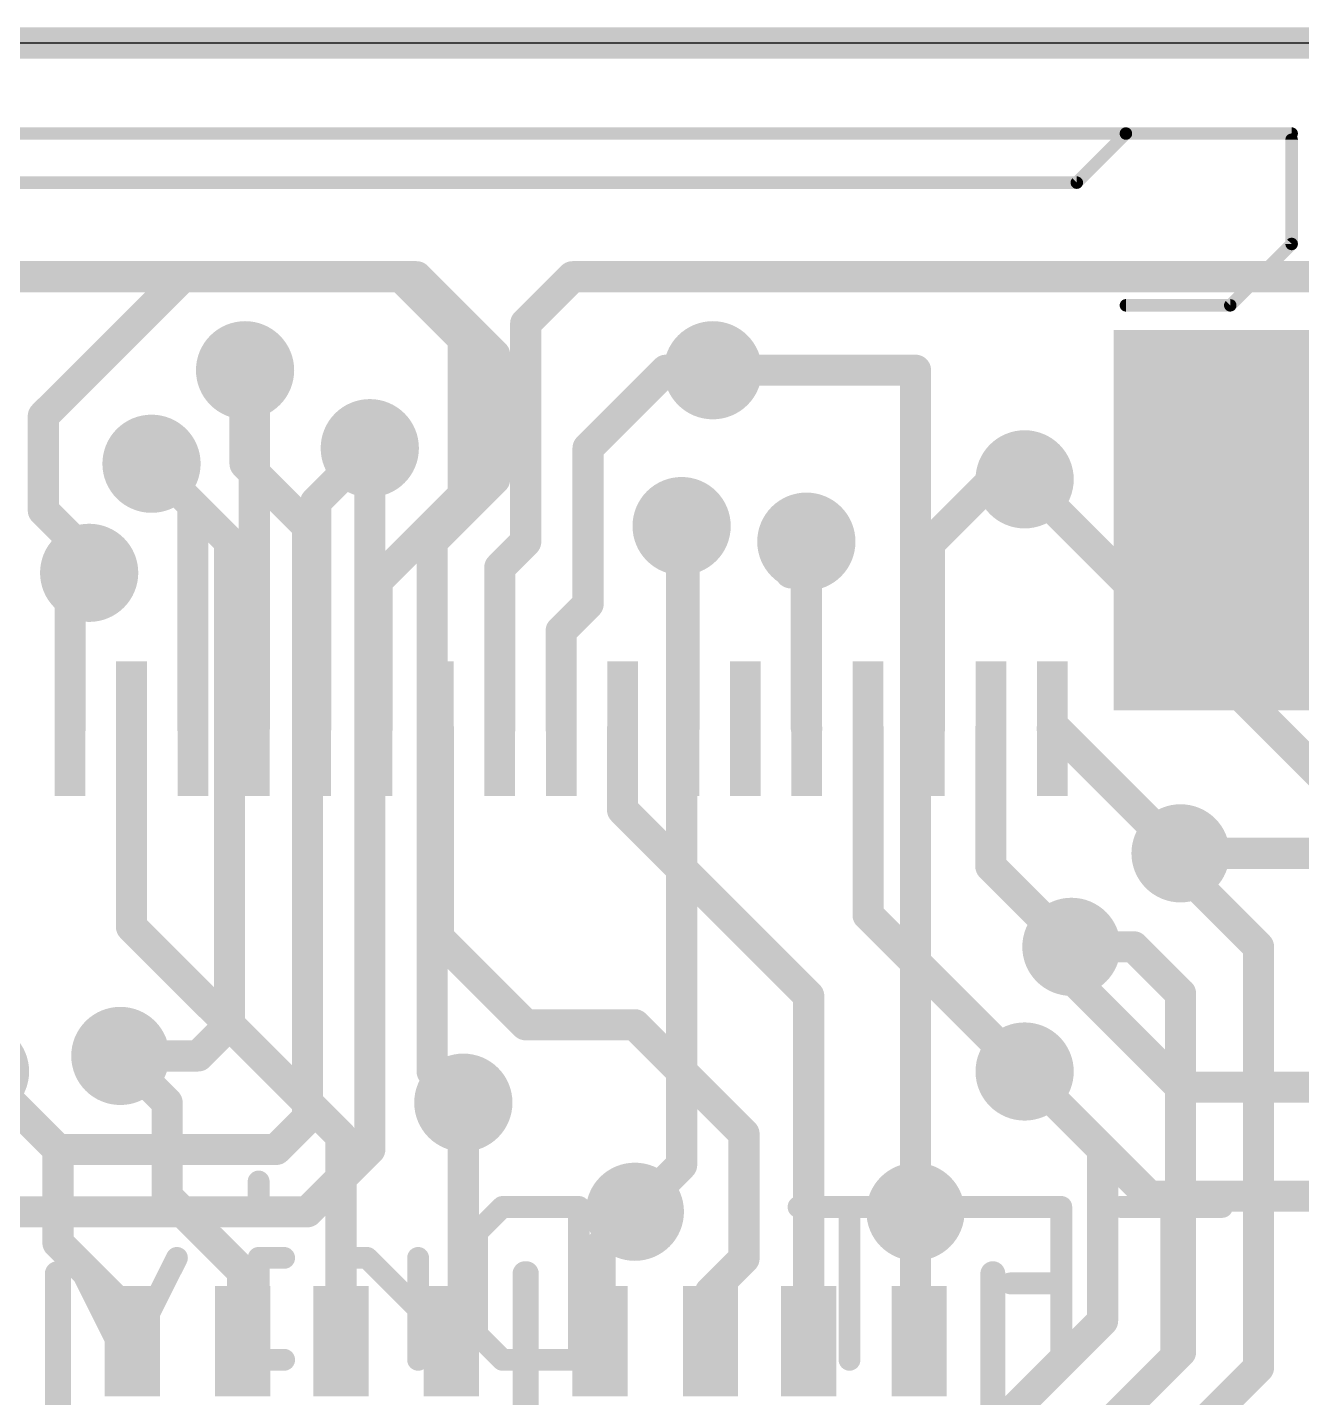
# Model space of a CAD drawing. Extents: x -0.1 to 49.3, y -0.1 to 40.8.
# Drawn here: x 29.84 to 40.22, y 29.6 to 40.77 of the extents above; entities that cross this region are included whole.
import ezdxf

# ---------------------------------------------------------------- set-up
doc = ezdxf.new("R2010")
doc.units = 0
for name, color, linetype in [('1', 12, 'CONTINUOUS'), ('16', 132, 'CONTINUOUS'), ('18', 110, 'CONTINUOUS'), ('20', 53, 'CONTINUOUS'), ('21', 40, 'CONTINUOUS'), ('22', 6, 'CONTINUOUS')]:
    doc.layers.add(name, color=color, linetype=linetype)

# ---------------------------------------------------------------- blocks, each defined once
blk = doc.blocks.new('RECT')
blk.add_solid([(-0.5, -0.5), (0.5, -0.5), (-0.5, 0.5), (0.5, 0.5)])
blk = doc.blocks.new('ROUNDV')
at = {"const_width": 0.5}
blk.add_lwpolyline([(0, -0.25, 1), (0, 0.25, 1), (0, -0.25)], format="xyb", dxfattribs=at)

msp = doc.modelspace()

# ---------------------------------------------------------------- linework, layer by layer
at = {"layer": '1', "const_width": 0.254}
for points in [[(32.885, 38.735), (29.583, 38.735)], [(33.393, 38.227), (32.885, 38.735)], [(33.901, 38.354), (34.282, 38.735)], [(34.282, 38.735), (41.267, 38.735)], [(33.901, 36.576), (33.901, 38.354)], [(33.393, 36.957), (33.393, 38.227)], [(31.615, 37.973), (31.69, 37.898)], [(35.044, 37.973), (34.409, 37.338)], [(35.425, 37.973), (35.044, 37.973)], [(31.69, 37.898), (31.69, 35.052)], [(32.631, 37.338), (32.19, 36.897)], [(34.409, 37.338), (34.409, 36.068)], [(30.853, 37.211), (31.19, 36.874)], [(37.711, 37.084), (37.19, 36.563)], [(37.965, 37.084), (37.711, 37.084)], [(32.69, 36.254), (33.393, 36.957)], [(31.19, 36.874), (31.19, 35.052)], [(32.19, 36.897), (32.19, 35.052)], [(35.171, 36.703), (35.19, 36.684)], [(35.19, 36.684), (35.19, 35.052)], [(33.69, 36.365), (33.901, 36.576)], [(36.187, 35.055), (36.187, 36.576)], [(37.19, 36.563), (37.19, 35.052)], [(30.19, 36.223), (30.289, 36.322)], [(30.289, 36.322), (30.345, 36.322)], [(33.69, 35.052), (33.69, 36.365)], [(30.19, 35.052), (30.19, 36.223)], [(32.69, 35.052), (32.69, 36.254)], [(34.409, 36.068), (34.19, 35.849)], [(34.19, 35.849), (34.19, 35.052)], [(30.69, 33.437), (30.69, 35.052)], [(33.19, 33.35), (33.19, 35.052)], [(34.69, 34.39), (34.69, 35.052)], [(36.19, 35.052), (36.187, 35.055)], [(36.69, 33.533), (36.69, 35.052)], [(37.69, 33.93), (37.69, 35.052)], [(38.219, 35.052), (38.19, 35.052)], [(39.235, 34.036), (38.219, 35.052)], [(36.206, 32.874), (34.69, 34.39)], [(40.513, 34.036), (39.235, 34.036)], [(38.346, 33.274), (37.69, 33.93)], [(37.965, 32.258), (36.69, 33.533)], [(32.396, 31.731), (30.69, 33.437)], [(33.19, 33.35), (33.901, 32.639)], [(38.346, 33.02), (38.346, 33.274)], [(39.235, 32.131), (38.346, 33.02)], [(36.206, 30.06), (36.206, 32.874)], [(33.901, 32.639), (34.79, 32.639)], [(34.79, 32.639), (35.679, 31.75)], [(30.98, 32.004), (30.599, 32.385)], [(30.091, 31.623), (29.456, 32.258)], [(38.981, 31.242), (37.965, 32.258)], [(42.418, 32.131), (39.235, 32.131)], [(30.98, 31.242), (30.98, 32.004)], [(33.393, 32.004), (33.393, 30.157)], [(32.396, 30.06), (32.396, 31.731)], [(35.679, 31.75), (35.679, 30.734)], [(30.091, 30.861), (30.091, 31.623)], [(31.596, 30.626), (30.98, 31.242)], [(43.053, 31.242), (38.981, 31.242)], [(34.79, 31.115), (34.506, 30.831)], [(37.076, 30.09), (37.076, 31.115)], [(30.696, 30.256), (30.091, 30.861)], [(34.506, 30.831), (34.506, 30.06)], [(35.679, 30.734), (35.406, 30.461)], [(31.596, 30.06), (31.596, 30.626)], [(35.406, 30.461), (35.406, 30.06)], [(30.696, 30.06), (30.696, 30.256)], [(33.393, 30.157), (33.296, 30.06)], [(37.106, 30.06), (37.076, 30.09)]]:
    msp.add_lwpolyline(points, dxfattribs=at)
at = {"layer": '1', "const_width": 0.127}
for points in [[(32.9299, 38.7799, 1), (32.8401, 38.6901)], [(32.885, 38.6715, 1), (32.885, 38.7985)], [(34.282, 38.7985, 1), (34.282, 38.6715)], [(34.3269, 38.6901, 1), (34.2371, 38.7799)], [(33.9645, 38.354, 1), (33.8375, 38.354)], [(33.8561, 38.3989, 1), (33.9459, 38.3091)], [(33.4565, 38.227, 1), (33.3295, 38.227)], [(33.3481, 38.1821, 1), (33.4379, 38.2719)], [(31.6599, 38.0179, 1), (31.5701, 37.9281)], [(35.044, 38.0365, 1), (35.044, 37.9095)], [(35.0889, 37.9281, 1), (34.9991, 38.0179)], [(35.425, 37.9095, 1), (35.425, 38.0365)], [(31.7535, 37.898, 1), (31.6265, 37.898)], [(31.6451, 37.8531, 1), (31.7349, 37.9429)], [(32.6759, 37.2931, 1), (32.5861, 37.3829)], [(34.4725, 37.338, 1), (34.3455, 37.338)], [(34.3641, 37.3829, 1), (34.4539, 37.2931)], [(30.8979, 37.2559, 1), (30.8081, 37.1661)], [(37.711, 37.1475, 1), (37.711, 37.0205)], [(37.7559, 37.0391, 1), (37.6661, 37.1289)], [(37.965, 37.0205, 1), (37.965, 37.1475)], [(33.4379, 36.9121, 1), (33.3481, 37.0019)], [(31.2535, 36.874, 1), (31.1265, 36.874)], [(31.1451, 36.8291, 1), (31.2349, 36.9189)], [(32.2535, 36.897, 1), (32.1265, 36.897)], [(32.1451, 36.9419, 1), (32.2349, 36.8521)], [(33.3295, 36.957, 1), (33.4565, 36.957)], [(35.2159, 36.7479, 1), (35.1261, 36.6581)], [(35.2535, 36.684, 1), (35.1265, 36.684)], [(35.1451, 36.6391, 1), (35.2349, 36.7289)], [(33.8375, 36.576, 1), (33.9645, 36.576)], [(33.9459, 36.5311, 1), (33.8561, 36.6209)], [(36.2505, 36.576, 1), (36.1235, 36.576)], [(37.2535, 36.563, 1), (37.1265, 36.563)], [(37.1451, 36.6079, 1), (37.2349, 36.5181)], [(30.289, 36.3855, 1), (30.289, 36.2585)], [(30.3339, 36.2771, 1), (30.2441, 36.3669)], [(30.345, 36.2585, 1), (30.345, 36.3855)], [(33.7535, 36.365, 1), (33.6265, 36.365)], [(33.6451, 36.4099, 1), (33.7349, 36.3201)], [(30.2535, 36.223, 1), (30.1265, 36.223)], [(30.1451, 36.2679, 1), (30.2349, 36.1781)], [(32.7535, 36.254, 1), (32.6265, 36.254)], [(32.6451, 36.2989, 1), (32.7349, 36.2091)], [(34.4539, 36.0231, 1), (34.3641, 36.1129)], [(34.3455, 36.068, 1), (34.4725, 36.068)], [(34.2535, 35.849, 1), (34.1265, 35.849)], [(34.1451, 35.8939, 1), (34.2349, 35.8041)], [(30.7535, 35.052, 1), (30.6265, 35.052)], [(33.2535, 35.052, 1), (33.1265, 35.052)], [(34.7535, 35.052, 1), (34.6265, 35.052)], [(36.2319, 35.0999, 1), (36.1421, 35.0101)], [(36.7535, 35.052, 1), (36.6265, 35.052)], [(37.7535, 35.052, 1), (37.6265, 35.052)], [(38.19, 35.1155, 1), (38.19, 34.9885)], [(38.2639, 35.0969, 1), (38.1741, 35.0071)], [(38.219, 34.9885, 1), (38.219, 35.1155)], [(30.1265, 35.052, 1), (30.2535, 35.052)], [(31.1265, 35.052, 1), (31.2535, 35.052)], [(31.6265, 35.052, 1), (31.7535, 35.052)], [(32.1265, 35.052, 1), (32.2535, 35.052)], [(32.6265, 35.052, 1), (32.7535, 35.052)], [(33.6265, 35.052, 1), (33.7535, 35.052)], [(34.1265, 35.052, 1), (34.2535, 35.052)], [(35.1265, 35.052, 1), (35.2535, 35.052)], [(36.1235, 35.055, 1), (36.2505, 35.055)], [(36.1451, 35.0071, 1), (36.2349, 35.0969)], [(37.1265, 35.052, 1), (37.2535, 35.052)], [(34.7349, 34.4349, 1), (34.6451, 34.3451)], [(34.6265, 34.39, 1), (34.7535, 34.39)], [(39.235, 34.0995, 1), (39.235, 33.9725)], [(39.1901, 33.9911, 1), (39.2799, 34.0809)], [(37.7349, 33.9749, 1), (37.6451, 33.8851)], [(37.6265, 33.93, 1), (37.7535, 33.93)], [(36.7349, 33.5779, 1), (36.6451, 33.4881)], [(30.7349, 33.4819, 1), (30.6451, 33.3921)], [(30.6265, 33.437, 1), (30.7535, 33.437)], [(36.6265, 33.533, 1), (36.7535, 33.533)], [(33.2349, 33.3949, 1), (33.1451, 33.3051)], [(33.1265, 33.35, 1), (33.2535, 33.35)], [(38.4095, 33.274, 1), (38.2825, 33.274)], [(38.3011, 33.2291, 1), (38.3909, 33.3189)], [(38.3909, 33.0649, 1), (38.3011, 32.9751)], [(38.2825, 33.02, 1), (38.4095, 33.02)], [(36.2695, 32.874, 1), (36.1425, 32.874)], [(36.1611, 32.8291, 1), (36.2509, 32.9189)], [(33.901, 32.7025, 1), (33.901, 32.5755)], [(33.8561, 32.5941, 1), (33.9459, 32.6839)], [(34.8349, 32.6839, 1), (34.7451, 32.5941)], [(34.79, 32.5755, 1), (34.79, 32.7025)], [(30.6439, 32.4299, 1), (30.5541, 32.3401)], [(38.0099, 32.3029, 1), (37.9201, 32.2131)], [(37.9201, 32.2131, 1), (38.0099, 32.3029)], [(39.235, 32.1945, 1), (39.235, 32.0675)], [(39.1901, 32.0861, 1), (39.2799, 32.1759)], [(31.0435, 32.004, 1), (30.9165, 32.004)], [(30.9351, 31.9591, 1), (31.0249, 32.0489)], [(33.4565, 32.004, 1), (33.3295, 32.004)], [(32.4595, 31.731, 1), (32.3325, 31.731)], [(32.3511, 31.6861, 1), (32.4409, 31.7759)], [(35.7425, 31.75, 1), (35.6155, 31.75)], [(35.6341, 31.7051, 1), (35.7239, 31.7949)], [(30.1545, 31.623, 1), (30.0275, 31.623)], [(30.0461, 31.5781, 1), (30.1359, 31.6679)], [(31.0249, 31.2869, 1), (30.9351, 31.1971)], [(30.9165, 31.242, 1), (31.0435, 31.242)], [(38.981, 31.3055, 1), (38.981, 31.1785)], [(38.9361, 31.1971, 1), (39.0259, 31.2869)], [(34.8349, 31.0701, 1), (34.7451, 31.1599)], [(37.1395, 31.115, 1), (37.0125, 31.115)], [(30.1359, 30.9059, 1), (30.0461, 30.8161)], [(34.5695, 30.831, 1), (34.4425, 30.831)], [(34.4611, 30.8759, 1), (34.5509, 30.7861)], [(30.0275, 30.861, 1), (30.1545, 30.861)], [(35.7239, 30.6891, 1), (35.6341, 30.7789)], [(31.6595, 30.626, 1), (31.5325, 30.626)], [(31.5511, 30.5811, 1), (31.6409, 30.6709)], [(35.6155, 30.734, 1), (35.7425, 30.734)], [(35.4695, 30.461, 1), (35.3425, 30.461)], [(35.3611, 30.5059, 1), (35.4509, 30.4161)], [(30.7595, 30.256, 1), (30.6325, 30.256)], [(30.6511, 30.2111, 1), (30.7409, 30.3009)], [(33.4379, 30.1121, 1), (33.3481, 30.2019)], [(33.2511, 30.1049, 1), (33.3409, 30.0151)], [(33.3295, 30.157, 1), (33.4565, 30.157)], [(37.1209, 30.1349, 1), (37.0311, 30.0451)], [(37.0125, 30.09, 1), (37.1395, 30.09)], [(37.0611, 30.0151, 1), (37.1509, 30.1049)], [(30.6325, 30.06, 1), (30.7595, 30.06)], [(31.5325, 30.06, 1), (31.6595, 30.06)], [(32.3325, 30.06, 1), (32.4595, 30.06)], [(34.4425, 30.06, 1), (34.5695, 30.06)], [(35.3425, 30.06, 1), (35.4695, 30.06)], [(36.1425, 30.06, 1), (36.2695, 30.06)]]:
    msp.add_lwpolyline(points, format="xyb", dxfattribs=at)
at = {"layer": '16', "const_width": 0.254}
for points in [[(49.133, 40.64), (0.254, 40.64)], [(31.107, 38.735), (29.972, 37.6)], [(31.107, 38.735), (33.012, 38.735)], [(33.012, 38.735), (33.647, 38.1)], [(33.647, 38.1), (33.647, 37.084)], [(31.615, 37.211), (31.615, 37.973)], [(37.076, 37.973), (35.425, 37.973)], [(37.076, 31.115), (37.076, 37.973)], [(29.972, 37.6), (29.972, 36.83)], [(32.631, 31.623), (32.631, 37.338)], [(31.488, 36.576), (30.853, 37.211)], [(32.123, 36.703), (31.615, 37.211)], [(33.647, 37.084), (33.139, 36.576)], [(40.378, 34.671), (37.965, 37.084)], [(29.972, 36.83), (30.345, 36.457)], [(32.123, 31.877), (32.123, 36.703)], [(35.171, 31.496), (35.171, 36.703)], [(36.187, 36.576), (36.06, 36.703)], [(36.06, 36.703), (36.06, 36.322)], [(31.488, 32.639), (31.488, 36.576)], [(33.139, 36.576), (33.139, 32.258)], [(30.345, 36.457), (30.345, 36.322)], [(39.235, 33.909), (39.235, 34.036)], [(39.87, 33.274), (39.235, 33.909)], [(38.854, 33.274), (38.346, 33.274)], [(39.235, 32.893), (38.854, 33.274)], [(39.87, 29.845), (39.87, 33.274)], [(39.235, 29.972), (39.235, 32.893)], [(31.234, 32.385), (31.488, 32.639)], [(30.599, 32.385), (31.234, 32.385)], [(29.456, 32.258), (30.091, 31.623)], [(33.139, 32.258), (33.393, 32.004)], [(38.6, 31.623), (37.965, 32.258)], [(31.869, 31.623), (32.123, 31.877)], [(30.091, 31.623), (31.869, 31.623)], [(32.123, 31.115), (32.631, 31.623)], [(38.6, 30.226), (38.6, 31.623)], [(34.79, 31.115), (35.171, 31.496)], [(29.329, 31.115), (32.123, 31.115)], [(37.203, 28.829), (38.6, 30.226)], [(37.457, 28.194), (39.235, 29.972)], [(37.711, 27.686), (39.87, 29.845)]]:
    msp.add_lwpolyline(points, dxfattribs=at)
at = {"layer": '16', "const_width": 0.127}
for points in [[(31.107, 38.7985, 1), (31.107, 38.6715)], [(31.1519, 38.6901, 1), (31.0621, 38.7799)], [(33.0569, 38.7799, 1), (32.9671, 38.6901)], [(33.012, 38.6715, 1), (33.012, 38.7985)], [(33.7105, 38.1, 1), (33.5835, 38.1)], [(33.6021, 38.0551, 1), (33.6919, 38.1449)], [(31.6785, 37.973, 1), (31.5515, 37.973)], [(35.425, 38.0365, 1), (35.425, 37.9095)], [(37.1395, 37.973, 1), (37.0125, 37.973)], [(37.076, 37.9095, 1), (37.076, 38.0365)], [(30.0355, 37.6, 1), (29.9085, 37.6)], [(29.9271, 37.6449, 1), (30.0169, 37.5551)], [(32.6945, 37.338, 1), (32.5675, 37.338)], [(30.8979, 37.2559, 1), (30.8081, 37.1661)], [(31.6599, 37.2559, 1), (31.5701, 37.1661)], [(31.5515, 37.211, 1), (31.6785, 37.211)], [(33.6919, 37.0391, 1), (33.6021, 37.1289)], [(38.0099, 37.1289, 1), (37.9201, 37.0391)], [(33.5835, 37.084, 1), (33.7105, 37.084)], [(30.0169, 36.8749, 1), (29.9271, 36.7851)], [(29.9085, 36.83, 1), (30.0355, 36.83)], [(32.1865, 36.703, 1), (32.0595, 36.703)], [(32.0781, 36.6581, 1), (32.1679, 36.7479)], [(35.2345, 36.703, 1), (35.1075, 36.703)], [(36.1049, 36.7479, 1), (36.0151, 36.6581)], [(36.1235, 36.703, 1), (35.9965, 36.703)], [(31.5515, 36.576, 1), (31.4245, 36.576)], [(31.4431, 36.5311, 1), (31.5329, 36.6209)], [(33.2025, 36.576, 1), (33.0755, 36.576)], [(33.0941, 36.6209, 1), (33.1839, 36.5311)], [(36.1421, 36.5311, 1), (36.2319, 36.6209)], [(30.4085, 36.457, 1), (30.2815, 36.457)], [(30.3001, 36.4121, 1), (30.3899, 36.5019)], [(30.2815, 36.322, 1), (30.4085, 36.322)], [(35.9965, 36.322, 1), (36.1235, 36.322)], [(39.2985, 34.036, 1), (39.1715, 34.036)], [(39.2799, 33.9539, 1), (39.1901, 33.8641)], [(39.1715, 33.909, 1), (39.2985, 33.909)], [(38.346, 33.3375, 1), (38.346, 33.2105)], [(38.8989, 33.3189, 1), (38.8091, 33.2291)], [(38.854, 33.2105, 1), (38.854, 33.3375)], [(39.9335, 33.274, 1), (39.8065, 33.274)], [(39.8251, 33.2291, 1), (39.9149, 33.3189)], [(39.2985, 32.893, 1), (39.1715, 32.893)], [(39.1901, 32.8481, 1), (39.2799, 32.9379)], [(31.5329, 32.5941, 1), (31.4431, 32.6839)], [(31.4245, 32.639, 1), (31.5515, 32.639)], [(30.599, 32.4485, 1), (30.599, 32.3215)], [(31.234, 32.3215, 1), (31.234, 32.4485)], [(31.1891, 32.4299, 1), (31.2789, 32.3401)], [(33.1839, 32.3029, 1), (33.0941, 32.2131)], [(38.0099, 32.3029, 1), (37.9201, 32.2131)], [(33.0755, 32.258, 1), (33.2025, 32.258)], [(33.3481, 31.9591, 1), (33.4379, 32.0489)], [(32.0595, 31.877, 1), (32.1865, 31.877)], [(32.1679, 31.8321, 1), (32.0781, 31.9219)], [(30.091, 31.6865, 1), (30.091, 31.5595)], [(30.0461, 31.5781, 1), (30.1359, 31.6679)], [(31.8241, 31.6679, 1), (31.9139, 31.5781)], [(31.869, 31.5595, 1), (31.869, 31.6865)], [(32.6759, 31.5781, 1), (32.5861, 31.6679)], [(38.6635, 31.623, 1), (38.5365, 31.623)], [(38.5551, 31.5781, 1), (38.6449, 31.6679)], [(32.5675, 31.623, 1), (32.6945, 31.623)], [(35.2159, 31.4511, 1), (35.1261, 31.5409)], [(35.1075, 31.496, 1), (35.2345, 31.496)], [(32.0781, 31.1599, 1), (32.1679, 31.0701)], [(32.123, 31.0515, 1), (32.123, 31.1785)], [(34.7451, 31.1599, 1), (34.8349, 31.0701)], [(37.0125, 31.115, 1), (37.1395, 31.115)], [(38.5365, 30.226, 1), (38.6635, 30.226)], [(38.6449, 30.1811, 1), (38.5551, 30.2709)], [(39.2799, 29.9271, 1), (39.1901, 30.0169)], [(39.1715, 29.972, 1), (39.2985, 29.972)], [(39.9149, 29.8001, 1), (39.8251, 29.8899)], [(39.8065, 29.845, 1), (39.9335, 29.845)]]:
    msp.add_lwpolyline(points, format="xyb", dxfattribs=at)
at = {"layer": '20'}
msp.add_line((2.54, 40.64), (45.72, 40.64), dxfattribs=at)
at = {"layer": '21'}
for points, const_width in [([(38.79, 39.902), (18.09, 39.902)], 0.1016), ([(38.39, 39.502), (38.79, 39.902)], 0.1016), ([(38.79, 39.902), (40.14, 39.902)], 0.1016), ([(40.14, 39.002), (40.14, 39.852)], 0.1016), ([(18.49, 39.502), (38.39, 39.502)], 0.1016), ([(39.64, 38.502), (40.14, 39.002)], 0.1016), ([(38.79, 38.502), (39.64, 38.502)], 0.1016), ([(30.086, 30.61), (30.086, 27.81)], 0.2032), ([(30.096, 27.81), (30.096, 30.61)], 0.2032), ([(33.896, 30.61), (33.896, 27.81)], 0.2032), ([(33.906, 27.81), (33.906, 30.61)], 0.2032), ([(37.706, 30.61), (37.706, 27.81)], 0.2032)]:
    msp.add_lwpolyline(points, dxfattribs=dict(at, const_width=const_width))
for points, const_width in [([(38.79, 39.9274, 1), (38.79, 39.8766)], 0.0508), ([(38.808, 39.884, 1), (38.772, 39.92)], 0.0508), ([(38.79, 39.8766, 1), (38.79, 39.9274)], 0.0508), ([(40.1654, 39.852, 1), (40.1146, 39.852)], 0.0508), ([(40.14, 39.8766, 1), (40.14, 39.9274)], 0.0508), ([(38.372, 39.52, 1), (38.408, 39.484)], 0.0508), ([(38.39, 39.4766, 1), (38.39, 39.5274)], 0.0508), ([(40.1146, 39.002, 1), (40.1654, 39.002)], 0.0508), ([(40.158, 38.984, 1), (40.122, 39.02)], 0.0508), ([(38.79, 38.5274, 1), (38.79, 38.4766)], 0.0508), ([(39.622, 38.52, 1), (39.658, 38.484)], 0.0508), ([(39.64, 38.4766, 1), (39.64, 38.5274)], 0.0508), ([(30.1368, 30.61, 1), (30.0352, 30.61)], 0.1016), ([(30.1468, 30.61, 1), (30.0452, 30.61)], 0.1016), ([(33.9468, 30.61, 1), (33.8452, 30.61)], 0.1016), ([(33.9568, 30.61, 1), (33.8552, 30.61)], 0.1016), ([(37.7568, 30.61, 1), (37.6552, 30.61)], 0.1016)]:
    msp.add_lwpolyline(points, format="xyb", dxfattribs=dict(at, const_width=const_width))
at = {"layer": '22', "const_width": 0.0889}
for points in [[(31.77, 31.3618, 1), (31.6811, 31.3618)], [(31.6811, 31.1542, 1), (31.77, 31.1542)], [(33.7115, 31.1986, 1), (33.7115, 31.1097)], [(33.743, 31.1227, 1), (33.6801, 31.1856)], [(34.3788, 31.1542, 1), (34.2899, 31.1542)], [(34.3344, 31.1097, 1), (34.3344, 31.1986)], [(36.1234, 31.1986, 1), (36.1234, 31.1097)], [(36.583, 31.1542, 1), (36.4941, 31.1542)], [(36.9538, 31.1097, 1), (36.9538, 31.1986)], [(37.4331, 31.1986, 1), (37.4331, 31.1097)], [(38.308, 31.1542, 1), (38.2191, 31.1542)], [(38.2635, 31.1097, 1), (38.2635, 31.1986)], [(38.7428, 31.1986, 1), (38.7428, 31.1097)], [(39.2025, 31.1542, 1), (39.1136, 31.1542)], [(39.5733, 31.1097, 1), (39.5733, 31.1986)], [(33.4725, 30.978, 1), (33.5353, 30.9151)], [(33.5484, 30.9466, 1), (33.4595, 30.9466)], [(30.2694, 30.7588, 1), (30.1898, 30.7191)], [(31.0998, 30.7191, 1), (31.0203, 30.7588)], [(31.77, 30.7389, 1), (31.6811, 30.7389)], [(31.7256, 30.7834, 1), (31.7256, 30.6945)], [(31.9332, 30.6945, 1), (31.9332, 30.7834)], [(32.4018, 30.7834, 1), (32.4018, 30.6945)], [(32.6408, 30.7704, 1), (32.578, 30.7075)], [(32.6094, 30.6945, 1), (32.6094, 30.7834)], [(33.0691, 30.7389, 1), (32.9802, 30.7389)], [(37.8483, 30.5758, 1), (37.8483, 30.4869)], [(38.2635, 30.4869, 1), (38.2635, 30.5758)], [(32.9932, 30.2923, 1), (33.0561, 30.3551)], [(33.5353, 30.1475, 1), (33.4725, 30.0847)], [(33.4595, 30.1161, 1), (33.5484, 30.1161)], [(30.6051, 29.9284, 1), (30.6846, 29.8886)], [(30.6051, 29.8886, 1), (30.6846, 29.9284)], [(31.518, 29.953, 1), (31.518, 29.864)], [(31.6811, 29.9085, 1), (31.77, 29.9085)], [(31.9332, 29.864, 1), (31.9332, 29.953)], [(32.9802, 29.9085, 1), (33.0691, 29.9085)], [(33.7115, 29.953, 1), (33.7115, 29.864)], [(33.6801, 29.8771, 1), (33.743, 29.9399)], [(34.2899, 29.9085, 1), (34.3788, 29.9085)], [(34.3344, 29.864, 1), (34.3344, 29.953)], [(36.4941, 29.9085, 1), (36.583, 29.9085)], [(38.2191, 29.9085, 1), (38.308, 29.9085)], [(39.1136, 29.9085, 1), (39.2025, 29.9085)]]:
    msp.add_lwpolyline(points, format="xyb", dxfattribs=at)
at = {"layer": '22', "const_width": 0.1778}
for points in [[(31.7256, 31.3618), (31.7256, 31.1542)], [(33.5039, 30.9466), (33.7115, 31.1542)], [(33.7115, 31.1542), (34.3344, 31.1542)], [(34.3344, 31.1542), (34.3344, 29.9085)], [(36.9538, 31.1542), (36.1234, 31.1542)], [(36.5386, 29.9085), (36.5386, 31.1542)], [(38.2635, 31.1542), (37.4331, 31.1542)], [(38.2635, 29.9085), (38.2635, 31.1542)], [(39.5733, 31.1542), (38.7428, 31.1542)], [(39.158, 29.9085), (39.158, 31.1542)], [(33.5039, 30.1161), (33.5039, 30.9466)], [(30.6448, 29.9085), (30.2296, 30.7389)], [(31.06, 30.7389), (30.6448, 29.9085)], [(31.9332, 30.7389), (31.7256, 30.7389)], [(31.7256, 30.7389), (31.7256, 29.9085)], [(32.6094, 30.7389), (32.4018, 30.7389)], [(33.0246, 30.3237), (32.6094, 30.7389)], [(33.0246, 29.9085), (33.0246, 30.7389)], [(38.2635, 30.5313), (37.8483, 30.5313)], [(33.7115, 29.9085), (33.5039, 30.1161)], [(31.9332, 29.9085), (31.518, 29.9085)], [(34.3344, 29.9085), (33.7115, 29.9085)]]:
    msp.add_lwpolyline(points, dxfattribs=at)

# ---------------------------------------------------------------- block references
at = {"layer": '1'}
for p, xscale, yscale, rotation in [((39.84, 36.752), 3.1, 2.3, 270), ((30.19, 35.052), 1.1, 0.25, 90), ((30.69, 35.052), 1.1, 0.25, 90), ((31.19, 35.052), 1.1, 0.25, 90), ((31.69, 35.052), 1.1, 0.25, 90), ((32.19, 35.052), 1.1, 0.25, 90), ((32.69, 35.052), 1.1, 0.25, 90), ((33.19, 35.052), 1.1, 0.25, 90), ((33.69, 35.052), 1.1, 0.25, 90), ((34.19, 35.052), 1.1, 0.25, 90), ((34.69, 35.052), 1.1, 0.25, 90), ((35.19, 35.052), 1.1, 0.25, 90), ((35.69, 35.052), 1.1, 0.25, 90), ((36.19, 35.052), 1.1, 0.25, 90), ((36.69, 35.052), 1.1, 0.25, 90), ((37.19, 35.052), 1.1, 0.25, 90), ((37.69, 35.052), 1.1, 0.25, 90), ((38.19, 35.052), 1.1, 0.25, 90)]:
    msp.add_blockref('RECT', p, dxfattribs=dict(at, xscale=xscale, yscale=yscale, rotation=rotation))
at = {"layer": '1', "xscale": 0.45, "yscale": 0.9}
for p in [(30.696, 30.06), (31.596, 30.06), (32.396, 30.06), (33.296, 30.06), (34.506, 30.06), (35.406, 30.06), (36.206, 30.06), (37.106, 30.06)]:
    msp.add_blockref('RECT', p, dxfattribs=at)
at = {"layer": '18', "xscale": 0.8001, "yscale": 0.8001}
for p in [(31.615, 37.973), (31.615, 37.973), (35.425, 37.973), (35.425, 37.973), (32.631, 37.338), (32.631, 37.338), (30.853, 37.211), (30.853, 37.211), (37.965, 37.084), (37.965, 37.084), (35.171, 36.703), (35.171, 36.703), (36.187, 36.576), (36.187, 36.576), (30.345, 36.322), (30.345, 36.322), (39.235, 34.036), (39.235, 34.036), (38.346, 33.274), (38.346, 33.274), (30.599, 32.385), (30.599, 32.385), (29.456, 32.258), (29.456, 32.258), (37.965, 32.258), (37.965, 32.258), (33.393, 32.004), (33.393, 32.004), (34.79, 31.115), (34.79, 31.115), (37.076, 31.115), (37.076, 31.115)]:
    msp.add_blockref('ROUNDV', p, dxfattribs=at)

doc.saveas('drawing.dxf')
